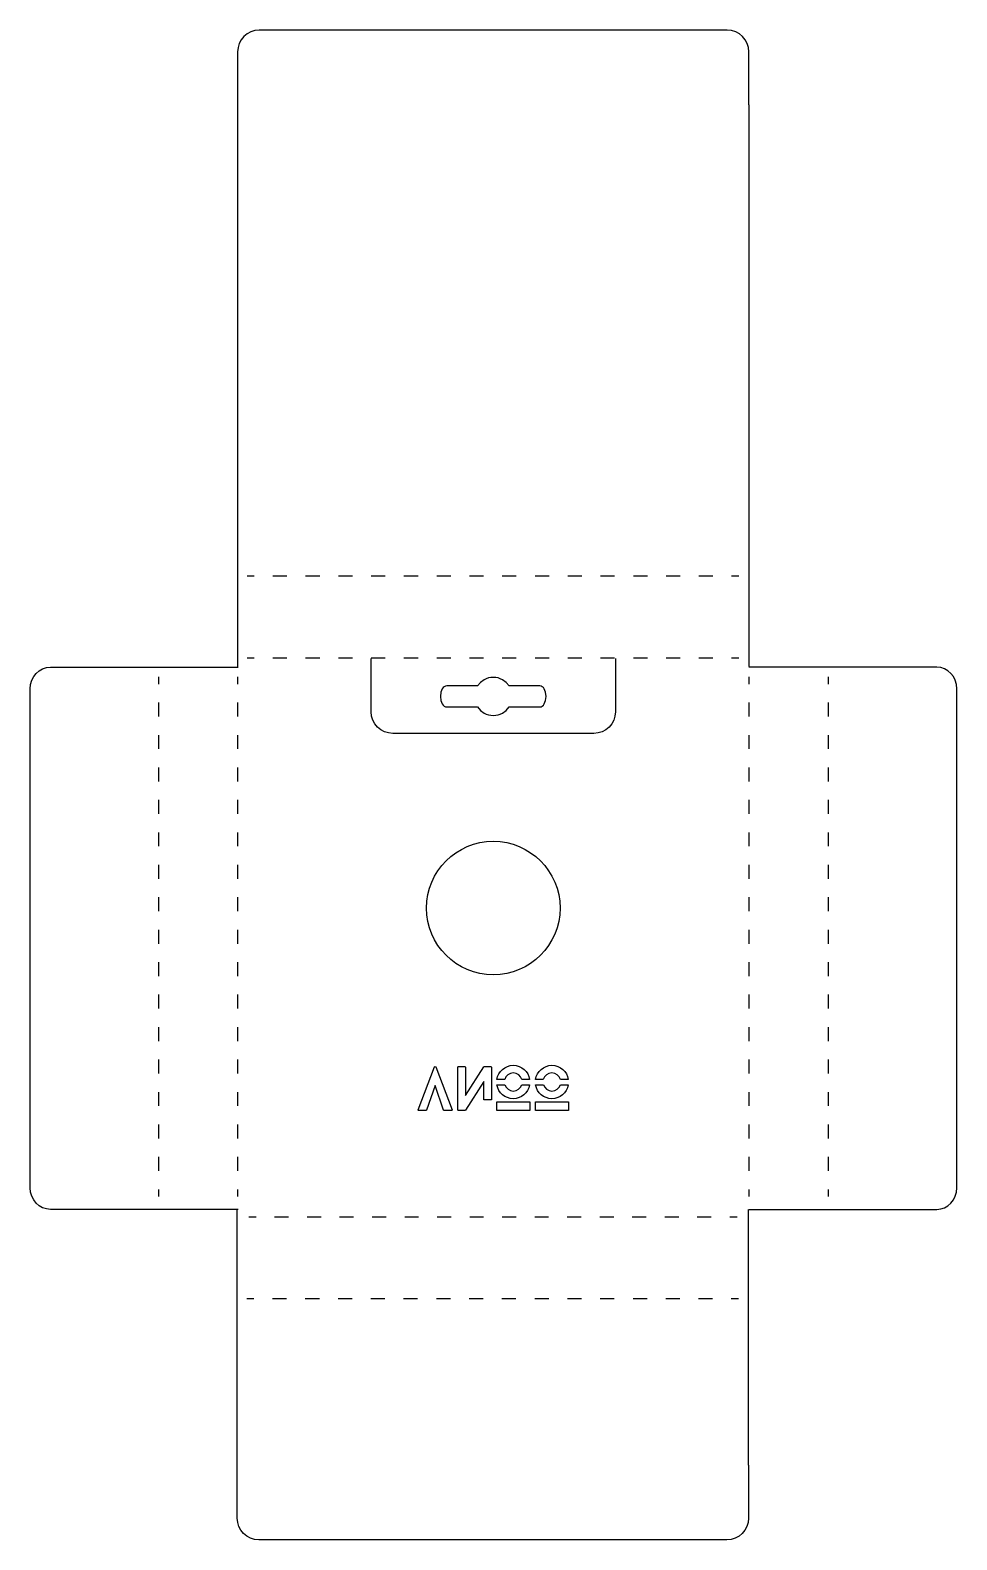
# Model space of a CAD drawing. Extents: x 76 to 423, y 69 to 634.
import ezdxf

# ---------------------------------------------------------------- set-up
doc = ezdxf.new("R2010")
doc.units = 0
doc.layers.add('OONA_desk_organizer_packaging_v2', color=7, linetype='CONTINUOUS')

msp = doc.modelspace()

# ---------------------------------------------------------------- linework, layer by layer
at = {"layer": 'OONA_desk_organizer_packaging_v2', "color": 1}
for points in [[(345.173229, 606.323153), (345.173229, 626.209236), (345.00839, 627.844503), (344.535622, 629.367585), (343.787547, 630.745853), (342.796784, 631.946673), (341.595964, 632.937449), (340.2177, 633.685515), (338.694617, 634.158272), (337.059341, 634.323125), (161.875893, 634.323125), (160.240719, 634.158272), (158.717682, 633.685515), (157.339425, 632.937449), (156.13858, 631.946673), (155.147779, 630.745853), (154.399661, 629.367585), (153.926857, 627.844503), (153.762004, 626.209236), (153.762004, 606.323153)], [(153.762146, 606.323153), (153.762146, 396.041492)], [(345.173265, 606.323153), (345.173265, 396.041492)], [(159.95717, 429.912039), (157.311337, 429.912039)], [(172.221405, 429.912039), (166.963178, 429.912039)], [(184.490102, 429.912039), (179.232292, 429.912039)], [(196.758285, 429.912039), (191.500665, 429.912039)], [(209.026153, 429.912039), (203.768466, 429.912039)], [(221.294085, 429.912039), (216.036514, 429.912039)], [(233.562768, 429.912039), (228.304781, 429.912039)], [(245.830788, 429.912039), (240.572971, 429.912039)], [(258.099183, 429.912039), (252.841457, 429.912039)], [(270.366875, 429.912039), (265.109318, 429.912039)], [(282.635226, 429.912039), (277.377193, 429.912039)], [(294.904008, 429.912039), (289.645827, 429.912039)], [(307.171721, 429.912039), (301.914098, 429.912039)], [(319.439449, 429.912039), (314.181949, 429.912039)], [(331.707702, 429.912039), (326.450113, 429.912039)], [(341.363794, 429.931795), (341.363794, 429.912039), (338.717961, 429.912039)], [(153.938534, 192.829762), (83.745338, 192.829762), (82.206532, 192.994608), (80.773259, 193.467404), (79.476233, 194.215519), (78.346159, 195.206327), (77.413753, 196.407215), (76.709729, 197.785549), (76.264791, 199.308713), (76.10965, 200.944074), (76.10965, 387.770793), (76.264777, 389.40613), (76.709679, 390.929283), (77.413668, 392.307621), (78.346035, 393.508512), (79.476085, 394.499359), (80.773118, 395.24746), (82.206437, 395.720217), (83.745338, 395.88507), (153.938534, 395.88507)], [(153.762146, 397.462446), (153.762146, 396.041457)], [(159.95717, 399.206367), (157.311337, 399.206367)], [(172.221405, 399.206367), (166.963178, 399.206367)], [(184.490102, 399.206367), (179.232292, 399.206367)], [(196.758285, 399.206367), (191.500665, 399.206367)], [(295.192626, 399.05492), (295.192626, 379.168836), (295.027787, 377.53357), (294.555019, 376.010488), (293.806943, 374.63222), (292.816181, 373.4314), (291.615361, 372.440623), (290.237097, 371.692558), (288.714014, 371.219801), (287.078737, 371.054948), (211.856637, 371.054948), (210.221361, 371.219801), (208.698278, 371.692558), (207.320014, 372.440623), (206.11919, 373.4314), (205.128431, 374.63222), (204.380356, 376.010488), (203.907588, 377.53357), (203.742749, 379.168836), (203.742749, 399.05492)], [(209.026153, 399.206367), (203.768466, 399.206367)], [(221.294085, 399.206367), (216.036514, 399.206367)], [(233.562768, 399.206367), (228.304781, 399.206367)], [(245.830788, 399.206367), (240.572971, 399.206367)], [(258.099183, 399.206367), (252.841457, 399.206367)], [(270.366875, 399.206367), (265.109318, 399.206367)], [(282.635226, 399.206367), (277.377193, 399.206367)], [(294.904008, 399.206367), (289.645827, 399.206367)], [(307.171721, 399.206367), (301.914098, 399.206367)], [(319.439449, 399.206367), (314.181949, 399.206367)], [(331.707702, 399.206367), (326.450113, 399.206367)], [(341.363794, 399.226123), (341.363794, 399.206367), (338.717961, 399.206367)], [(345.173229, 192.828676), (415.464378, 192.828676), (416.983616, 192.993525), (418.398713, 193.466325), (419.679296, 194.214447), (420.795062, 195.205265), (421.7156, 196.406167), (422.410714, 197.784515), (422.850028, 199.307697), (423.003204, 200.943076), (423.003204, 387.771781), (422.850028, 389.407153), (422.410714, 390.930306), (421.7156, 392.30868), (420.795062, 393.509571), (419.679296, 394.500382), (418.398713, 395.248553), (416.983616, 395.721311), (415.464378, 395.886164), (345.173229, 395.886164)], [(124.114913, 392.170779), (124.114913, 389.524946)], [(153.762146, 392.170567), (153.762146, 389.524734)], [(266.886514, 388.856749), (255.393014, 388.856749), (254.275103, 390.1573), (252.877267, 391.156649), (252.091028, 391.525584), (251.255989, 391.797928), (250.379212, 391.966556), (249.467758, 392.024341), (248.556187, 391.966556), (247.67933, 391.797928), (246.844241, 391.525584), (246.057984, 391.156649), (244.660212, 390.1573), (243.542502, 388.856749), (232.049002, 388.856749), (231.569602, 388.776316), (231.123081, 388.545599), (230.719013, 388.180545), (230.366958, 387.697028), (229.857162, 386.438458), (229.670222, 384.897171), (229.857162, 383.356097), (230.366958, 382.097633), (230.719013, 381.614151), (231.123081, 381.249096), (231.569602, 381.01838), (232.049002, 380.937946), (243.542502, 380.937946), (244.660212, 379.637396), (246.057984, 378.638047), (246.844241, 378.269112), (247.67933, 377.996768), (248.556187, 377.82814), (249.467758, 377.770355), (250.379212, 377.82814), (251.255989, 377.996768), (252.091028, 378.269112), (252.877267, 378.638047), (254.275103, 379.637396), (255.393014, 380.937946), (266.886514, 380.937946), (267.365914, 381.01838), (267.812435, 381.249096), (268.216503, 381.614151), (268.568558, 382.097633), (269.078354, 383.356097), (269.265294, 384.897171), (269.078354, 386.438458), (268.568558, 387.697028), (268.216503, 388.180545), (267.812435, 388.545599), (267.365914, 388.776316), (266.886514, 388.856749), (266.886514, 388.856749)], [(345.1733, 392.170567), (345.1733, 389.524734)], [(374.820497, 392.170567), (374.820497, 389.524734)], [(124.114913, 382.582103), (124.114913, 377.375032)], [(153.762146, 382.581891), (153.762146, 377.37482)], [(345.1733, 382.581891), (345.1733, 377.37482)], [(374.820497, 382.581891), (374.820497, 377.37482)], [(124.114913, 370.432506), (124.114913, 365.225577)], [(153.762146, 370.432295), (153.762146, 365.225365)], [(345.1733, 370.432295), (345.1733, 365.225365)], [(374.820497, 370.432295), (374.820497, 365.225365)], [(124.114913, 358.282769), (124.114913, 353.075734)], [(153.762146, 358.282558), (153.762146, 353.075522)], [(345.1733, 358.282558), (345.1733, 353.075522)], [(374.820497, 358.282558), (374.820497, 353.075522)], [(124.114913, 346.132905), (124.114913, 340.925722)], [(153.762146, 346.132693), (153.762146, 340.92551)], [(345.1733, 346.132693), (345.1733, 340.92551)], [(374.820497, 346.132693), (374.820497, 340.92551)], [(124.114913, 333.982741), (124.114913, 328.776023)], [(153.762146, 333.982529), (153.762146, 328.775811)], [(345.1733, 333.982529), (345.1733, 328.775811)], [(374.820497, 333.982529), (374.820497, 328.775811)], [(274.467708, 305.660108), (274.338634, 303.104021), (273.959796, 300.621767), (273.343755, 298.225916), (272.503078, 295.929029), (271.450333, 293.74368), (270.198088, 291.682431), (268.75891, 289.757848), (267.145364, 287.982501), (265.370017, 286.368956), (263.445434, 284.929778), (261.384186, 283.677533), (259.198837, 282.624788), (256.90195, 281.784111), (254.506099, 281.168069), (252.023845, 280.789232), (249.467758, 280.660158), (246.911671, 280.789232), (244.429418, 281.168069), (242.033566, 281.784111), (239.736679, 282.624788), (237.55133, 283.677533), (235.490082, 284.929778), (233.565499, 286.368956), (231.790152, 287.982501), (230.176606, 289.757848), (228.737428, 291.682431), (227.485183, 293.74368), (226.432438, 295.929029), (225.591762, 298.225916), (224.97572, 300.621767), (224.596882, 303.104021), (224.467808, 305.660108), (224.596882, 308.216194), (224.97572, 310.698448), (225.591762, 313.094299), (226.432438, 315.391186), (227.485183, 317.576535), (228.737428, 319.637784), (230.176606, 321.562367), (231.790152, 323.337714), (233.565499, 324.951259), (235.490082, 326.390437), (237.55133, 327.642682), (239.736679, 328.695427), (242.033566, 329.536104), (244.429418, 330.152146), (246.911671, 330.530983), (249.467758, 330.660058), (252.023845, 330.530983), (254.506099, 330.152146), (256.90195, 329.536104), (259.198837, 328.695427), (261.384186, 327.642682), (263.445434, 326.390437), (265.370017, 324.951259), (267.145364, 323.337714), (268.75891, 321.562367), (270.198088, 319.637784), (271.450333, 317.576535), (272.503078, 315.391186), (273.343755, 313.094299), (273.959796, 310.698448), (274.338634, 308.216194), (274.467708, 305.660108), (274.467708, 305.660108)], [(124.114913, 321.833346), (124.114913, 316.626452)], [(153.762146, 321.833134), (153.762146, 316.62624)], [(345.1733, 321.833134), (345.1733, 316.62624)], [(374.820497, 321.833134), (374.820497, 316.62624)], [(124.114913, 309.683757), (124.114913, 304.476968)], [(153.762146, 309.683545), (153.762146, 304.476757)], [(345.1733, 309.683545), (345.1733, 304.476757)], [(374.820497, 309.683545), (374.820497, 304.476757)], [(124.114913, 297.534429), (124.114913, 292.327249)], [(153.762146, 297.534217), (153.762146, 292.327037)], [(345.1733, 297.534217), (345.1733, 292.327037)], [(374.820497, 297.534217), (374.820497, 292.327037)], [(124.114913, 285.384663), (124.114913, 280.177522)], [(153.762146, 285.384452), (153.762146, 280.177311)], [(345.1733, 285.384452), (345.1733, 280.177311)], [(374.820497, 285.384452), (374.820497, 280.177311)], [(124.114913, 273.234891), (124.114913, 268.028004)], [(153.762146, 273.234679), (153.762146, 268.027792)], [(345.1733, 273.234679), (345.1733, 268.027792)], [(374.820497, 273.234679), (374.820497, 268.027792)], [(124.114913, 261.085559), (124.114913, 255.878221)], [(153.762146, 261.085348), (153.762146, 255.878009)], [(345.1733, 261.085348), (345.1733, 255.878009)], [(374.820497, 261.085348), (374.820497, 255.878009)], [(124.114913, 248.935547), (124.114913, 243.728462)], [(153.762146, 248.935335), (153.762146, 243.728251)], [(345.1733, 248.935335), (345.1733, 243.728251)], [(374.820497, 248.935335), (374.820497, 243.728251)], [(231.103876, 229.886969), (230.900323, 230.010441), (227.727792, 239.173491), (224.514339, 230.010441), (224.331248, 229.886969), (221.524901, 229.886969), (221.356978, 229.964093), (221.341456, 230.13356), (227.524239, 246.200119), (227.72788, 246.32315), (227.930992, 246.200119), (234.093667, 230.13356), (234.083437, 229.964093), (233.890114, 229.886969), (231.103876, 229.886969), (231.103876, 229.886969)], [(248.814696, 233.831694), (245.946612, 233.831694), (245.946612, 240.776125), (239.048396, 229.948669), (238.879768, 229.886933), (236.405385, 229.886933), (236.252985, 229.948539), (236.19901, 230.071789), (236.19901, 246.138347), (236.252985, 246.261601), (236.405385, 246.323203), (238.823324, 246.323203), (238.985072, 246.261601), (239.048396, 246.138347), (239.048396, 235.434364), (245.96531, 246.261467), (246.133937, 246.323203), (248.627371, 246.323203), (248.814696, 246.138347), (248.814696, 233.831694), (248.814696, 233.831694)], [(250.838406, 241.468451), (251.101867, 242.56166), (251.545923, 243.570245), (252.151938, 244.475363), (252.901274, 245.258167), (253.775295, 245.899817), (254.755364, 246.381468), (255.822845, 246.684274), (256.9591, 246.789399), (258.095238, 246.684274), (259.162638, 246.381468), (260.142658, 245.899817), (261.016662, 245.258167), (261.766015, 244.475363), (262.372076, 243.570245), (262.816217, 242.56166), (263.079794, 241.468451), (260.171494, 241.468451), (259.715198, 242.44596), (258.987308, 243.2203), (258.048411, 243.729993), (256.9591, 243.913554), (255.869641, 243.729993), (254.930758, 243.2203), (254.202953, 242.44596), (253.746706, 241.468451), (250.838406, 241.468451), (250.838406, 241.468451)], [(265.301942, 241.468451), (265.565403, 242.56166), (266.009459, 243.570245), (266.615474, 244.475363), (267.36481, 245.258167), (268.238831, 245.899817), (269.2189, 246.381468), (270.286381, 246.684274), (271.422636, 246.789399), (272.558775, 246.684274), (273.626174, 246.381468), (274.606194, 245.899817), (275.480198, 245.258167), (276.229551, 244.475363), (276.835612, 243.570245), (277.279753, 242.56166), (277.543331, 241.468451), (274.635031, 241.468451), (274.178734, 242.44596), (273.450844, 243.2203), (272.511947, 243.729993), (271.422636, 243.913554), (270.333177, 243.729993), (269.394298, 243.2203), (268.666489, 242.44596), (268.210242, 241.468451), (265.301942, 241.468451), (265.301942, 241.468451)], [(263.056299, 239.467672), (262.775464, 238.399937), (262.321562, 237.416153), (261.712368, 236.534325), (260.96565, 235.772456), (260.099175, 235.148554), (259.130708, 234.680615), (258.078026, 234.386649), (256.958888, 234.284661), (255.839768, 234.386649), (254.787121, 234.680615), (253.818715, 235.148554), (252.952303, 235.772456), (252.205649, 236.534325), (251.596511, 237.416153), (251.142652, 238.399937), (250.86183, 239.467672), (253.788827, 239.467672), (254.26356, 238.541835), (254.986642, 237.811691), (255.903328, 237.33283), (256.958888, 237.160858), (258.014498, 237.33283), (258.931269, 237.811691), (259.654365, 238.541835), (260.128949, 239.467672), (263.056299, 239.467672), (263.056299, 239.467672)], [(277.519871, 239.467672), (277.239035, 238.399937), (276.785133, 237.416153), (276.175939, 236.534325), (275.429222, 235.772456), (274.562746, 235.148554), (273.59428, 234.680615), (272.541598, 234.386649), (271.42246, 234.284661), (270.303339, 234.386649), (269.250693, 234.680615), (268.282286, 235.148554), (267.415874, 235.772456), (266.66922, 236.534325), (266.060082, 237.416153), (265.606223, 238.399937), (265.325401, 239.467672), (268.252399, 239.467672), (268.727132, 238.541835), (269.450213, 237.811691), (270.366899, 237.33283), (271.42246, 237.160858), (272.47807, 237.33283), (273.39484, 237.811691), (274.117936, 238.541835), (274.592521, 239.467672), (277.519871, 239.467672), (277.519871, 239.467672)], [(124.114913, 236.786028), (124.114913, 231.579046)], [(153.762146, 236.785817), (153.762146, 231.578834)], [(250.769614, 233.098622), (263.148233, 233.098622), (263.148233, 229.887286), (250.769614, 229.887286), (250.769614, 233.098622), (250.769614, 233.098622)], [(265.23315, 233.098622), (277.611769, 233.098622), (277.611769, 229.887286), (265.23315, 229.887286), (265.23315, 233.098622), (265.23315, 233.098622)], [(345.1733, 236.785817), (345.1733, 231.578834)], [(374.820497, 236.785817), (374.820497, 231.578834)], [(124.114913, 224.636679), (124.114913, 219.429785)], [(153.762146, 224.636468), (153.762146, 219.429573)], [(345.1733, 224.636468), (345.1733, 219.429573)], [(374.820497, 224.636468), (374.820497, 219.429573)], [(124.114913, 212.486833), (124.114913, 207.279568)], [(153.762146, 212.486621), (153.762146, 207.279356)], [(345.1733, 212.486621), (345.1733, 207.279356)], [(374.820497, 212.486621), (374.820497, 207.279356)], [(124.114913, 200.333187), (124.114913, 197.687353)], [(153.762146, 200.332975), (153.762146, 197.687142)], [(345.1733, 200.332975), (345.1733, 197.687142)], [(374.820497, 200.332975), (374.820497, 197.687142)], [(153.632006, 97.138808), (153.632006, 192.835071)], [(345.043125, 97.138808), (345.043125, 192.835071)], [(160.662726, 189.982863), (158.016892, 189.982863)], [(172.832257, 189.982863), (167.616163, 189.982863)], [(185.003278, 189.982863), (179.787137, 189.982863)], [(197.174358, 189.982863), (191.958062, 189.982863)], [(209.34578, 189.982863), (204.129432, 189.982863)], [(221.517235, 189.982863), (216.301017, 189.982863)], [(233.688065, 189.982863), (228.471938, 189.982863)], [(245.859371, 189.982863), (240.643004, 189.982863)], [(258.031026, 189.982863), (252.814755, 189.982863)], [(270.201961, 189.982863), (264.985874, 189.982863)], [(282.372939, 189.982863), (277.156975, 189.982863)], [(294.544306, 189.982863), (289.328211, 189.982863)], [(306.715199, 189.982863), (301.499069, 189.982863)], [(318.886106, 189.982863), (313.670096, 189.982863)], [(331.057532, 189.982863), (325.841441, 189.982863)], [(340.658238, 190.002689), (340.658238, 189.982934), (338.012405, 189.982934)], [(159.827031, 159.330708), (157.181197, 159.330708)], [(172.091265, 159.330708), (166.833038, 159.330708)], [(184.359963, 159.330708), (179.102152, 159.330708)], [(196.628145, 159.330708), (191.370525, 159.330708)], [(208.896013, 159.330708), (203.638326, 159.330708)], [(221.163945, 159.330708), (215.906375, 159.330708)], [(233.432629, 159.330708), (228.174642, 159.330708)], [(245.700649, 159.330708), (240.442831, 159.330708)], [(257.969043, 159.330708), (252.711317, 159.330708)], [(270.236735, 159.330708), (264.979178, 159.330708)], [(282.505086, 159.330708), (277.247054, 159.330708)], [(294.773869, 159.330708), (289.515688, 159.330708)], [(307.041582, 159.330708), (301.783958, 159.330708)], [(319.309309, 159.330708), (314.051809, 159.330708)], [(331.577562, 159.330708), (326.319974, 159.330708)], [(341.233654, 159.310846), (341.233654, 159.330602), (338.587821, 159.330602)], [(345.043125, 97.138808), (345.043125, 77.252724), (344.878286, 75.617447), (344.405518, 74.094365), (343.657442, 72.716101), (342.66668, 71.515277), (341.46586, 70.524518), (340.087596, 69.776442), (338.564513, 69.303674), (336.929236, 69.138835), (161.745789, 69.138835), (160.110614, 69.303674), (158.587578, 69.776442), (157.209321, 70.524518), (156.008476, 71.515277), (155.017675, 72.716101), (154.269556, 74.094365), (153.796753, 75.617447), (153.6319, 77.252724), (153.6319, 97.138808)]]:
    msp.add_lwpolyline(points, dxfattribs=at)

doc.saveas('drawing.dxf')
